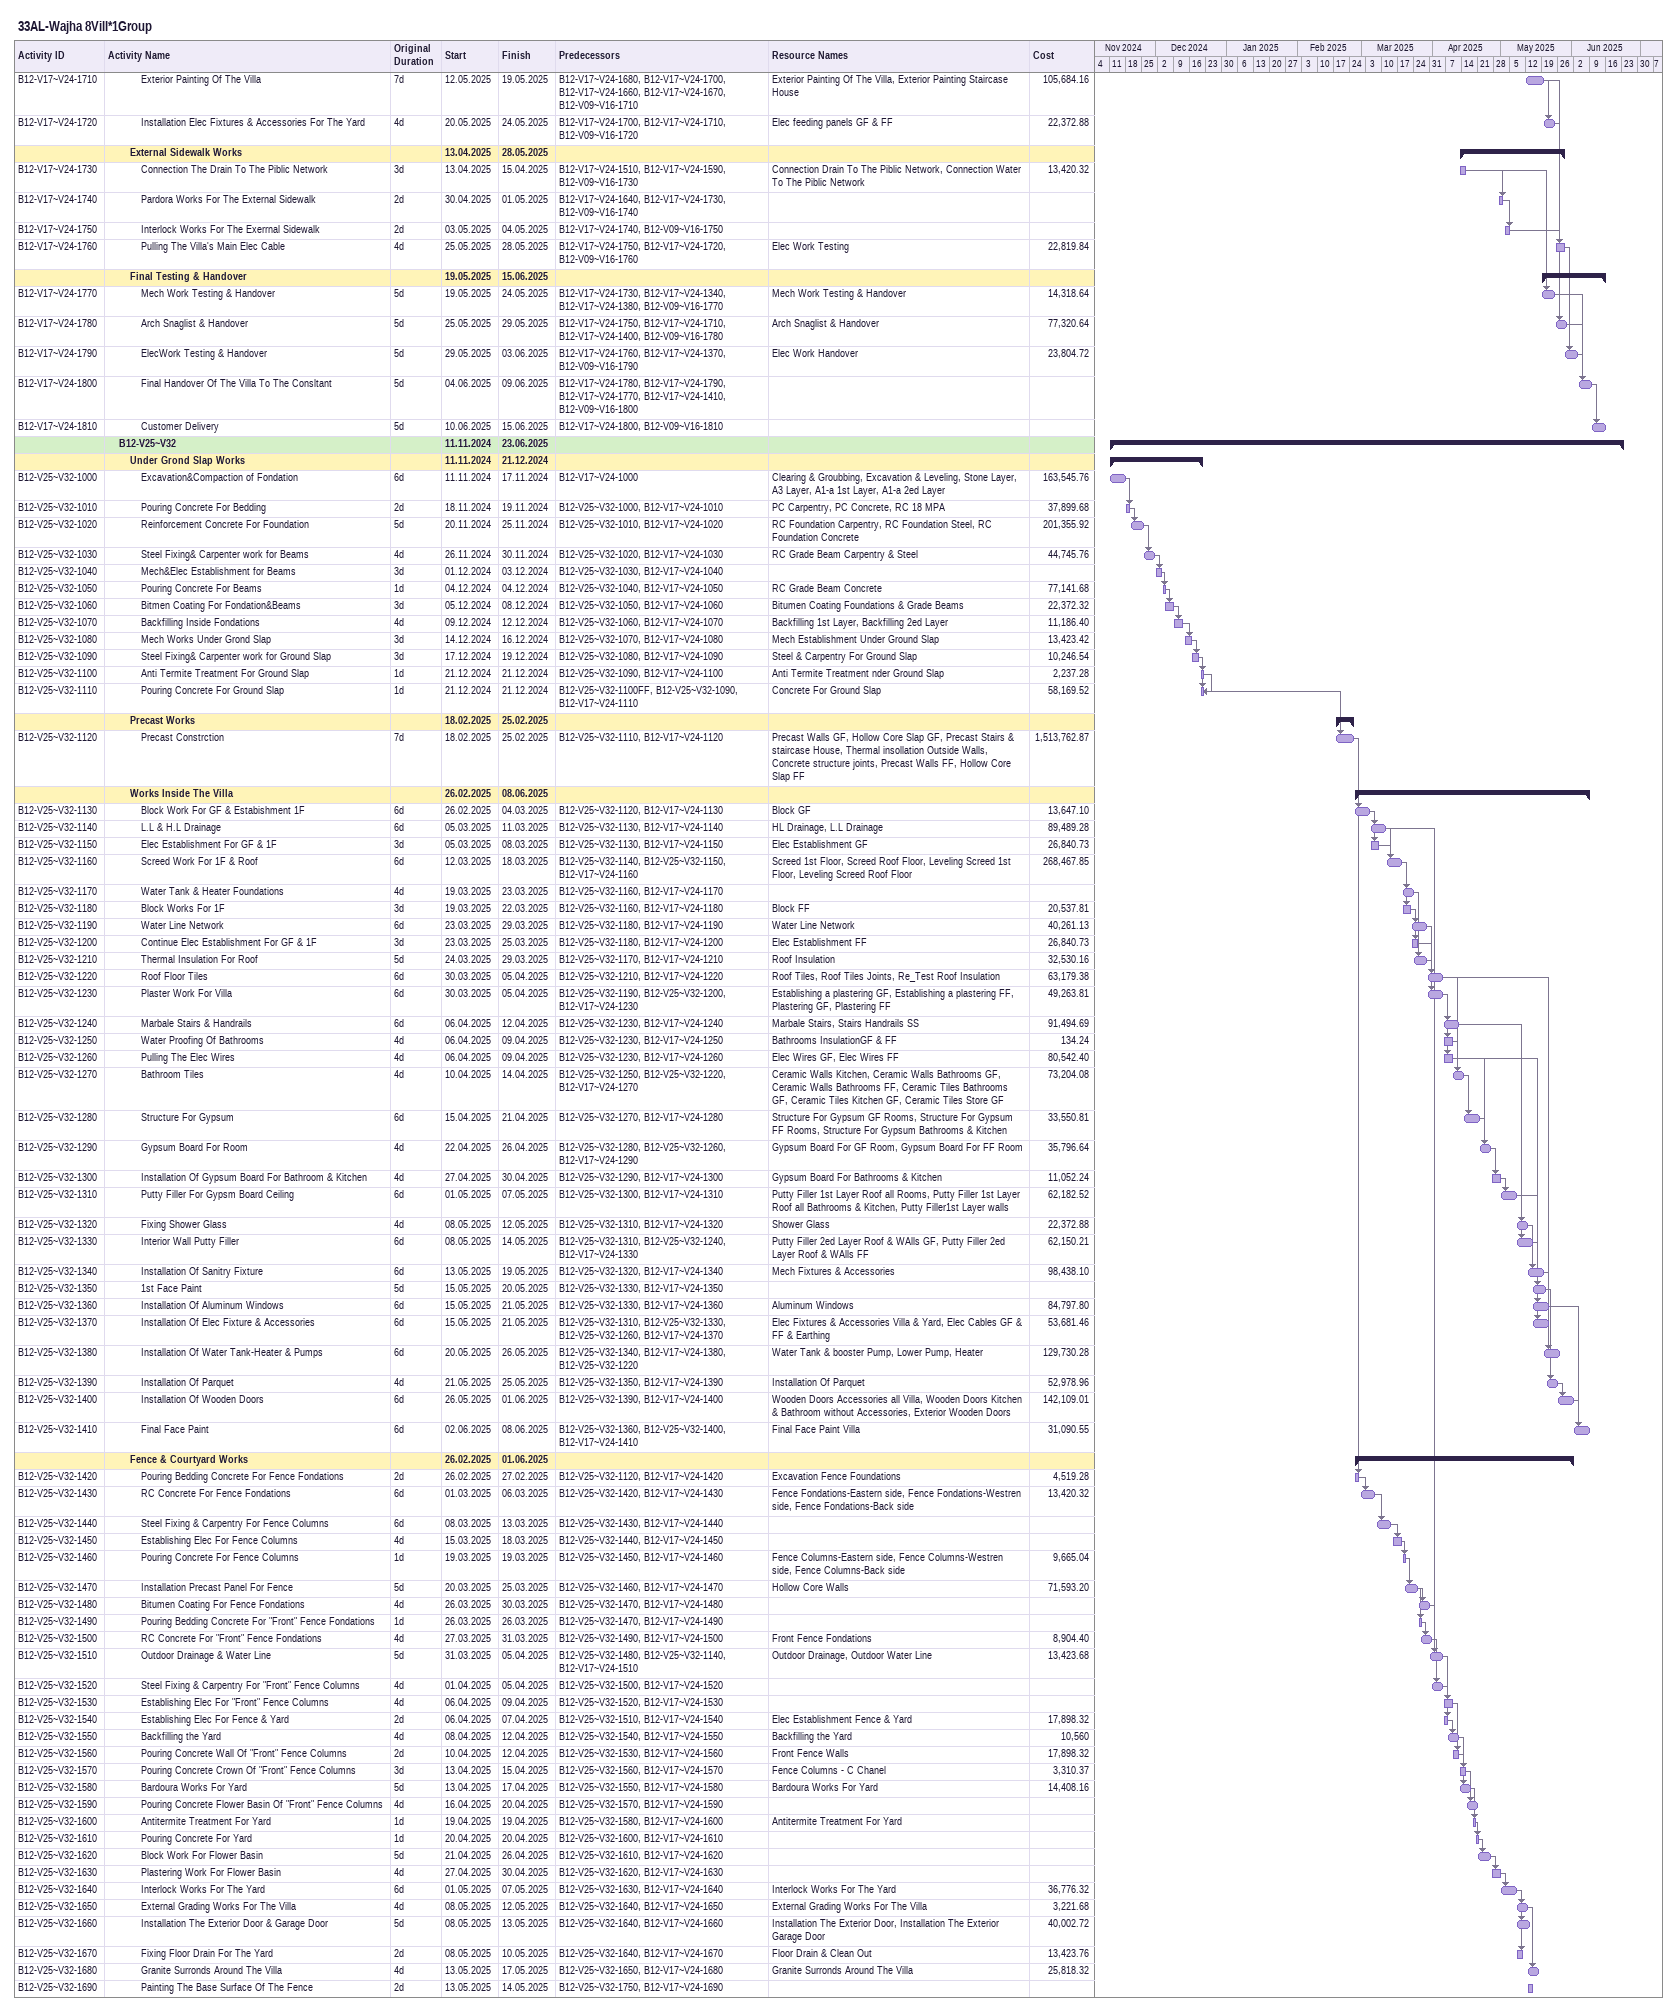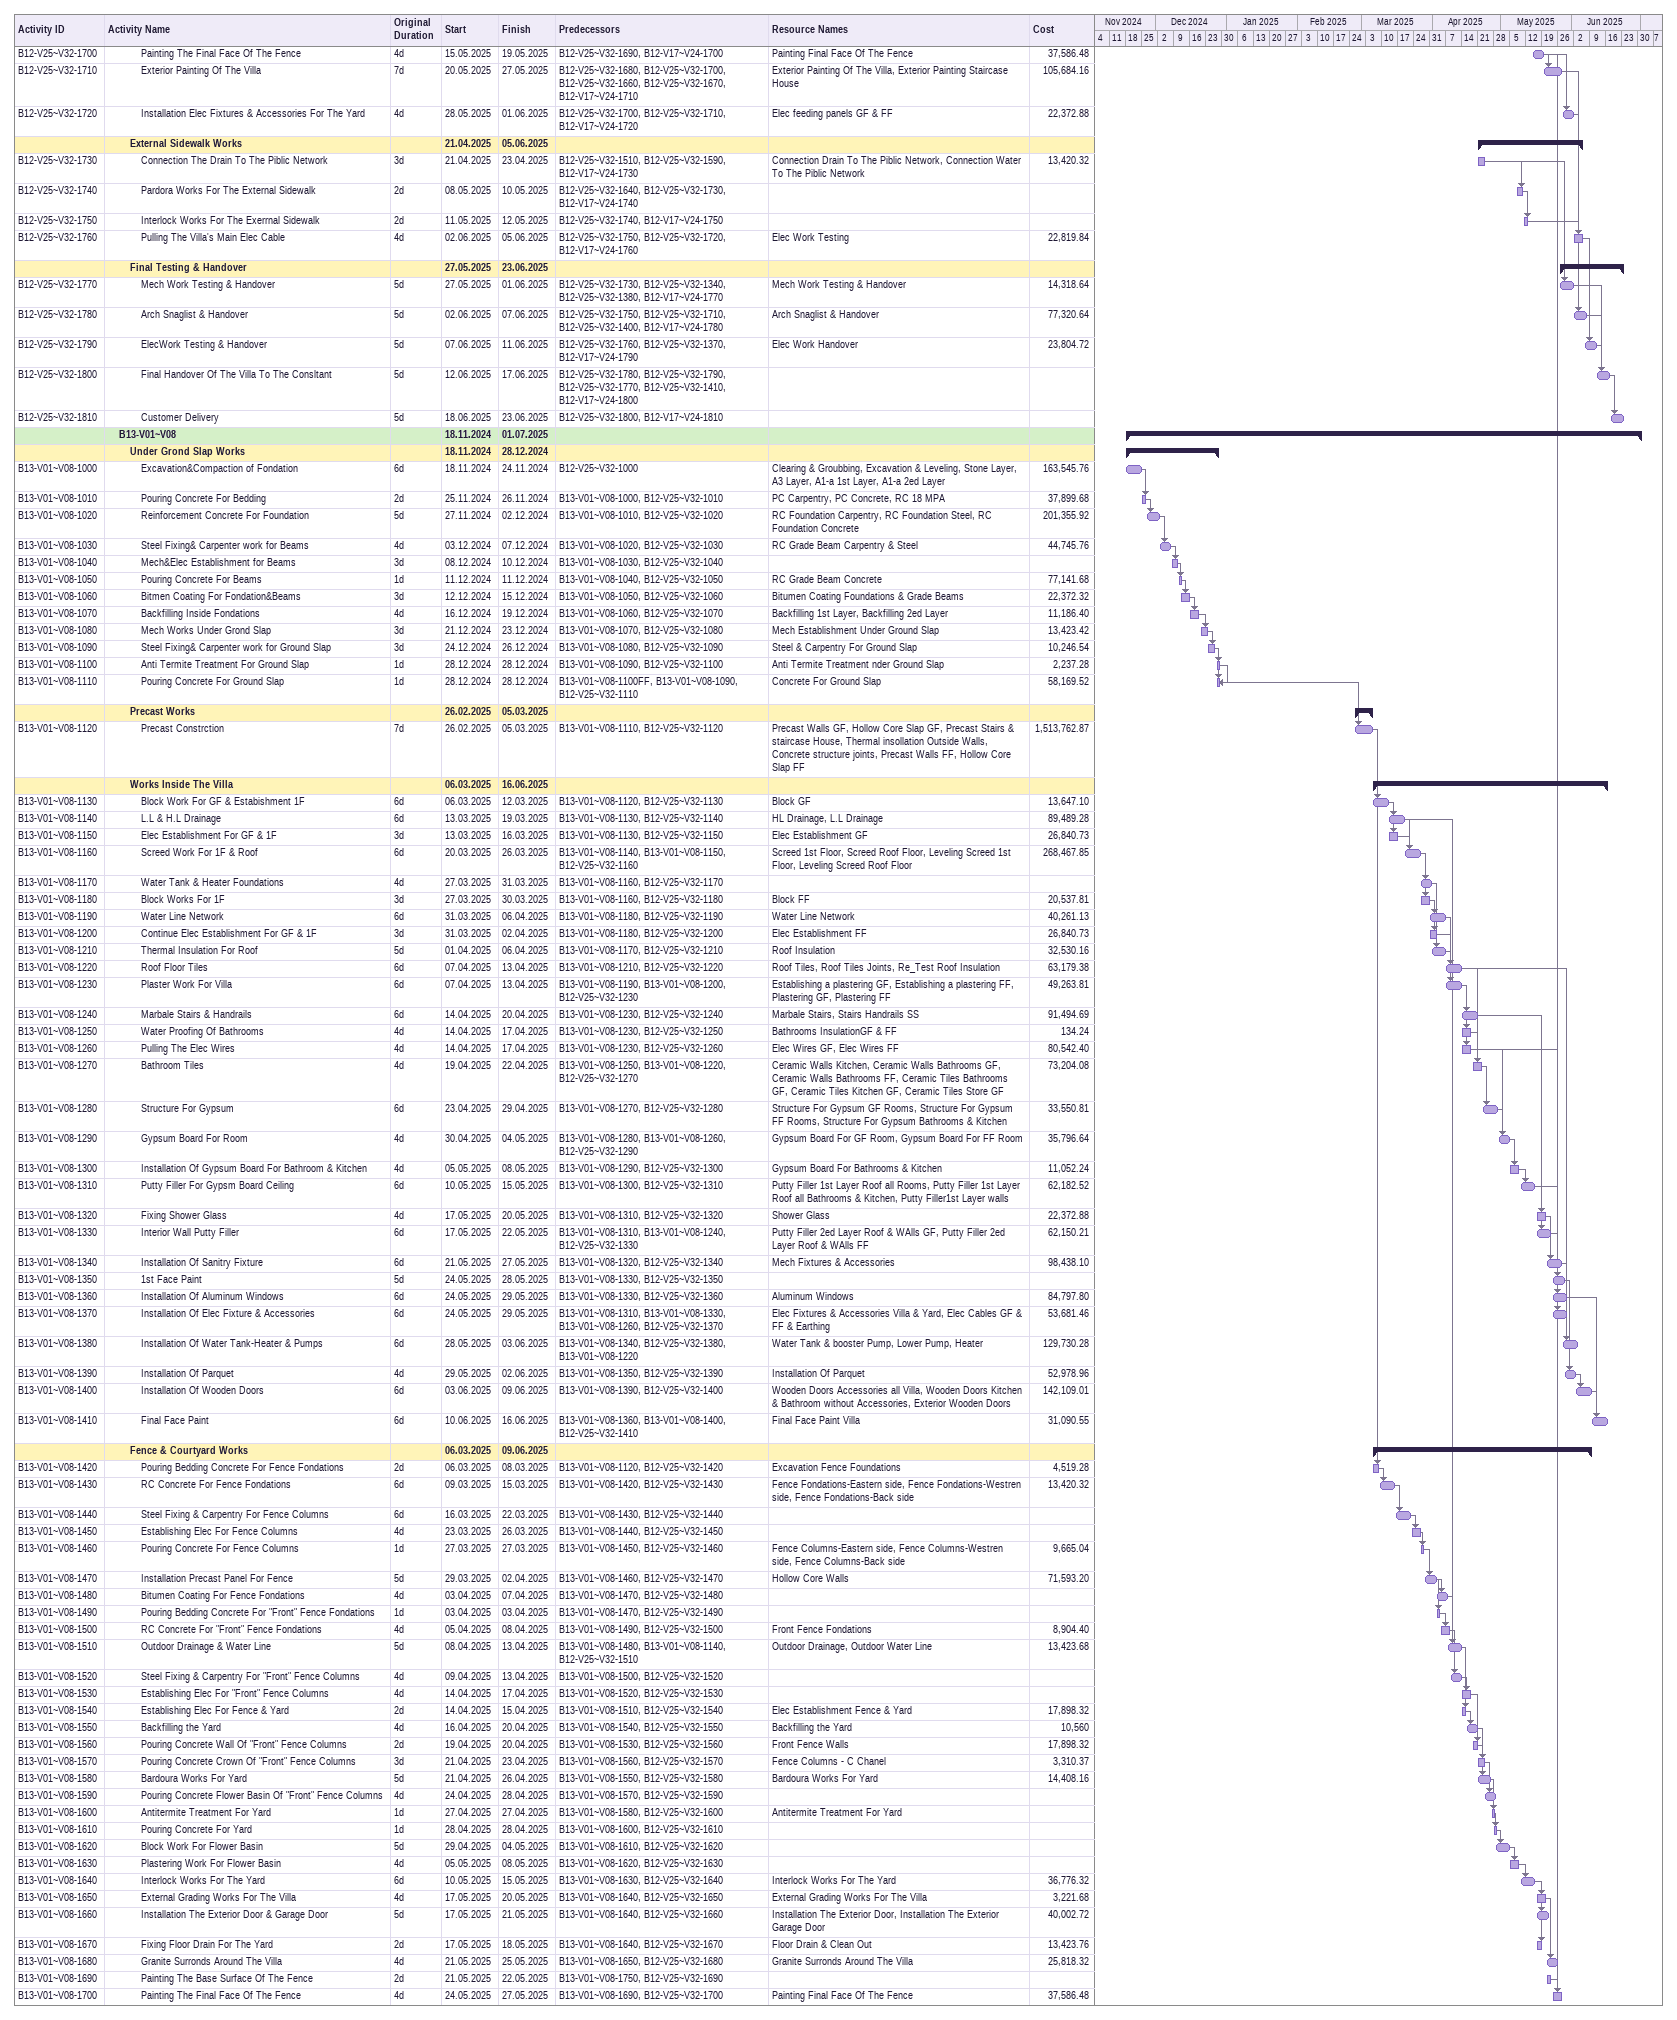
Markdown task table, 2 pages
33AL-Wajha 8Vill*1Group

| ID | Level | Task | Original duration | Start | Finish | Predecessors | Resources | Cost |
|---|---|---|---|---|---|---|---|---|
| B12-V17~V24-1710 | 4 | Exterior Painting Of The Villa | 7d | 2025-05-12 | 2025-05-19 | B12-V17~V24-1680, B12-V17~V24-1700, B12-V17~V24-1660, B12-V17~V24-1670, B12-V09~V16-1710 | Exterior Painting Of The Villa, Exterior Painting Staircase House | 105684.16 |
| B12-V17~V24-1720 | 4 | Installation Elec Fixtures & Accessories For The Yard | 4d | 2025-05-20 | 2025-05-24 | B12-V17~V24-1700, B12-V17~V24-1710, B12-V09~V16-1720 | Elec feeding panels GF & FF | 22372.88 |
|  | 3 | **External Sidewalk Works** |  | 2025-04-13 | 2025-05-28 |  |  |  |
| B12-V17~V24-1730 | 4 | Connection The Drain To The Piblic Network | 3d | 2025-04-13 | 2025-04-15 | B12-V17~V24-1510, B12-V17~V24-1590, B12-V09~V16-1730 | Connection Drain To The Piblic Network, Connection Water To The Piblic Network | 13420.32 |
| B12-V17~V24-1740 | 4 | Pardora Works For The External Sidewalk | 2d | 2025-04-30 | 2025-05-01 | B12-V17~V24-1640, B12-V17~V24-1730, B12-V09~V16-1740 |  |  |
| B12-V17~V24-1750 | 4 | Interlock Works For The Exerrnal Sidewalk | 2d | 2025-05-03 | 2025-05-04 | B12-V17~V24-1740, B12-V09~V16-1750 |  |  |
| B12-V17~V24-1760 | 4 | Pulling The Villa's Main Elec Cable | 4d | 2025-05-25 | 2025-05-28 | B12-V17~V24-1750, B12-V17~V24-1720, B12-V09~V16-1760 | Elec Work Testing | 22819.84 |
|  | 3 | **Final Testing & Handover** |  | 2025-05-19 | 2025-06-15 |  |  |  |
| B12-V17~V24-1770 | 4 | Mech Work Testing & Handover | 5d | 2025-05-19 | 2025-05-24 | B12-V17~V24-1730, B12-V17~V24-1340, B12-V17~V24-1380, B12-V09~V16-1770 | Mech Work Testing & Handover | 14318.64 |
| B12-V17~V24-1780 | 4 | Arch Snaglist & Handover | 5d | 2025-05-25 | 2025-05-29 | B12-V17~V24-1750, B12-V17~V24-1710, B12-V17~V24-1400, B12-V09~V16-1780 | Arch Snaglist & Handover | 77320.64 |
| B12-V17~V24-1790 | 4 | ElecWork Testing & Handover | 5d | 2025-05-29 | 2025-06-03 | B12-V17~V24-1760, B12-V17~V24-1370, B12-V09~V16-1790 | Elec Work Handover | 23804.72 |
| B12-V17~V24-1800 | 4 | Final Handover Of The Villa To The Consltant | 5d | 2025-06-04 | 2025-06-09 | B12-V17~V24-1780, B12-V17~V24-1790, B12-V17~V24-1770, B12-V17~V24-1410, B12-V09~V16-1800 |  |  |
| B12-V17~V24-1810 | 4 | Customer Delivery | 5d | 2025-06-10 | 2025-06-15 | B12-V17~V24-1800, B12-V09~V16-1810 |  |  |
|  | 2 | **B12-V25~V32** |  | 2024-11-11 | 2025-06-23 |  |  |  |
|  | 3 | **Under Grond Slap Works** |  | 2024-11-11 | 2024-12-21 |  |  |  |
| B12-V25~V32-1000 | 4 | Excavation&Compaction of Fondation | 6d | 2024-11-11 | 2024-11-17 | B12-V17~V24-1000 | Clearing & Groubbing, Excavation & Leveling, Stone Layer, A3 Layer, A1-a 1st Layer, A1-a 2ed Layer | 163545.76 |
| B12-V25~V32-1010 | 4 | Pouring Concrete For Bedding | 2d | 2024-11-18 | 2024-11-19 | B12-V25~V32-1000, B12-V17~V24-1010 | PC Carpentry, PC Concrete, RC 18 MPA | 37899.68 |
| B12-V25~V32-1020 | 4 | Reinforcement Concrete For Foundation | 5d | 2024-11-20 | 2024-11-25 | B12-V25~V32-1010, B12-V17~V24-1020 | RC Foundation Carpentry, RC Foundation Steel, RC Foundation Concrete | 201355.92 |
| B12-V25~V32-1030 | 4 | Steel Fixing& Carpenter work for Beams | 4d | 2024-11-26 | 2024-11-30 | B12-V25~V32-1020, B12-V17~V24-1030 | RC Grade Beam Carpentry & Steel | 44745.76 |
| B12-V25~V32-1040 | 4 | Mech&Elec Establishment for Beams | 3d | 2024-12-01 | 2024-12-03 | B12-V25~V32-1030, B12-V17~V24-1040 |  |  |
| B12-V25~V32-1050 | 4 | Pouring Concrete For Beams | 1d | 2024-12-04 | 2024-12-04 | B12-V25~V32-1040, B12-V17~V24-1050 | RC Grade Beam Concrete | 77141.68 |
| B12-V25~V32-1060 | 4 | Bitmen Coating For Fondation&Beams | 3d | 2024-12-05 | 2024-12-08 | B12-V25~V32-1050, B12-V17~V24-1060 | Bitumen Coating Foundations & Grade Beams | 22372.32 |
| B12-V25~V32-1070 | 4 | Backfilling Inside Fondations | 4d | 2024-12-09 | 2024-12-12 | B12-V25~V32-1060, B12-V17~V24-1070 | Backfilling 1st Layer, Backfilling 2ed Layer | 11186.40 |
| B12-V25~V32-1080 | 4 | Mech Works Under Grond Slap | 3d | 2024-12-14 | 2024-12-16 | B12-V25~V32-1070, B12-V17~V24-1080 | Mech Establishment Under Ground Slap | 13423.42 |
| B12-V25~V32-1090 | 4 | Steel Fixing& Carpenter work for Ground Slap | 3d | 2024-12-17 | 2024-12-19 | B12-V25~V32-1080, B12-V17~V24-1090 | Steel & Carpentry For Ground Slap | 10246.54 |
| B12-V25~V32-1100 | 4 | Anti Termite Treatment For Ground Slap | 1d | 2024-12-21 | 2024-12-21 | B12-V25~V32-1090, B12-V17~V24-1100 | Anti Termite Treatment nder Ground Slap | 2237.28 |
| B12-V25~V32-1110 | 4 | Pouring Concrete For Ground Slap | 1d | 2024-12-21 | 2024-12-21 | B12-V25~V32-1100FF, B12-V25~V32-1090, B12-V17~V24-1110 | Concrete For Ground Slap | 58169.52 |
|  | 3 | **Precast Works** |  | 2025-02-18 | 2025-02-25 |  |  |  |
| B12-V25~V32-1120 | 4 | Precast Constrction | 7d | 2025-02-18 | 2025-02-25 | B12-V25~V32-1110, B12-V17~V24-1120 | Precast Walls GF, Hollow Core Slap GF, Precast Stairs & staircase House, Thermal insollation Outside Walls, Concrete structure joints, Precast Walls FF, Hollow Core Slap FF | 1513762.87 |
|  | 3 | **Works Inside The Villa** |  | 2025-02-26 | 2025-06-08 |  |  |  |
| B12-V25~V32-1130 | 4 | Block Work For GF & Estabishment 1F | 6d | 2025-02-26 | 2025-03-04 | B12-V25~V32-1120, B12-V17~V24-1130 | Block GF | 13647.10 |
| B12-V25~V32-1140 | 4 | L.L & H.L Drainage | 6d | 2025-03-05 | 2025-03-11 | B12-V25~V32-1130, B12-V17~V24-1140 | HL Drainage, L.L Drainage | 89489.28 |
| B12-V25~V32-1150 | 4 | Elec Establishment For GF & 1F | 3d | 2025-03-05 | 2025-03-08 | B12-V25~V32-1130, B12-V17~V24-1150 | Elec Establishment GF | 26840.73 |
| B12-V25~V32-1160 | 4 | Screed Work For 1F & Roof | 6d | 2025-03-12 | 2025-03-18 | B12-V25~V32-1140, B12-V25~V32-1150, B12-V17~V24-1160 | Screed 1st Floor, Screed Roof Floor, Leveling Screed 1st Floor, Leveling Screed Roof Floor | 268467.85 |
| B12-V25~V32-1170 | 4 | Water Tank & Heater Foundations | 4d | 2025-03-19 | 2025-03-23 | B12-V25~V32-1160, B12-V17~V24-1170 |  |  |
| B12-V25~V32-1180 | 4 | Block Works For 1F | 3d | 2025-03-19 | 2025-03-22 | B12-V25~V32-1160, B12-V17~V24-1180 | Block FF | 20537.81 |
| B12-V25~V32-1190 | 4 | Water Line Network | 6d | 2025-03-23 | 2025-03-29 | B12-V25~V32-1180, B12-V17~V24-1190 | Water Line Network | 40261.13 |
| B12-V25~V32-1200 | 4 | Continue Elec Establishment For GF & 1F | 3d | 2025-03-23 | 2025-03-25 | B12-V25~V32-1180, B12-V17~V24-1200 | Elec Establishment FF | 26840.73 |
| B12-V25~V32-1210 | 4 | Thermal Insulation For Roof | 5d | 2025-03-24 | 2025-03-29 | B12-V25~V32-1170, B12-V17~V24-1210 | Roof Insulation | 32530.16 |
| B12-V25~V32-1220 | 4 | Roof Floor Tiles | 6d | 2025-03-30 | 2025-04-05 | B12-V25~V32-1210, B12-V17~V24-1220 | Roof Tiles, Roof Tiles Joints, Re_Test Roof Insulation | 63179.38 |
| B12-V25~V32-1230 | 4 | Plaster Work For Villa | 6d | 2025-03-30 | 2025-04-05 | B12-V25~V32-1190, B12-V25~V32-1200, B12-V17~V24-1230 | Establishing a plastering GF, Establishing a plastering FF, Plastering GF, Plastering FF | 49263.81 |
| B12-V25~V32-1240 | 4 | Marbale Stairs & Handrails | 6d | 2025-04-06 | 2025-04-12 | B12-V25~V32-1230, B12-V17~V24-1240 | Marbale Stairs, Stairs Handrails SS | 91494.69 |
| B12-V25~V32-1250 | 4 | Water Proofing Of Bathrooms | 4d | 2025-04-06 | 2025-04-09 | B12-V25~V32-1230, B12-V17~V24-1250 | Bathrooms InsulationGF & FF | 134.24 |
| B12-V25~V32-1260 | 4 | Pulling The Elec Wires | 4d | 2025-04-06 | 2025-04-09 | B12-V25~V32-1230, B12-V17~V24-1260 | Elec Wires GF, Elec Wires FF | 80542.40 |
| B12-V25~V32-1270 | 4 | Bathroom Tiles | 4d | 2025-04-10 | 2025-04-14 | B12-V25~V32-1250, B12-V25~V32-1220, B12-V17~V24-1270 | Ceramic Walls Kitchen, Ceramic Walls Bathrooms GF, Ceramic Walls Bathrooms FF, Ceramic Tiles Bathrooms GF, Ceramic Tiles Kitchen GF, Ceramic Tiles Store GF | 73204.08 |
| B12-V25~V32-1280 | 4 | Structure For Gypsum | 6d | 2025-04-15 | 2025-04-21 | B12-V25~V32-1270, B12-V17~V24-1280 | Structure For Gypsum GF Rooms, Structure For Gypsum FF Rooms, Structure For Gypsum Bathrooms & Kitchen | 33550.81 |
| B12-V25~V32-1290 | 4 | Gypsum Board For Room | 4d | 2025-04-22 | 2025-04-26 | B12-V25~V32-1280, B12-V25~V32-1260, B12-V17~V24-1290 | Gypsum Board For GF Room, Gypsum Board For FF Room | 35796.64 |
| B12-V25~V32-1300 | 4 | Installation Of Gypsum Board For Bathroom & Kitchen | 4d | 2025-04-27 | 2025-04-30 | B12-V25~V32-1290, B12-V17~V24-1300 | Gypsum Board For Bathrooms & Kitchen | 11052.24 |
| B12-V25~V32-1310 | 4 | Putty Filler For Gypsm Board Ceiling | 6d | 2025-05-01 | 2025-05-07 | B12-V25~V32-1300, B12-V17~V24-1310 | Putty Filler 1st Layer Roof all Rooms, Putty Filler 1st Layer Roof all Bathrooms & Kitchen, Putty Filler1st Layer walls | 62182.52 |
| B12-V25~V32-1320 | 4 | Fixing Shower Glass | 4d | 2025-05-08 | 2025-05-12 | B12-V25~V32-1310, B12-V17~V24-1320 | Shower Glass | 22372.88 |
| B12-V25~V32-1330 | 4 | Interior Wall Putty Filler | 6d | 2025-05-08 | 2025-05-14 | B12-V25~V32-1310, B12-V25~V32-1240, B12-V17~V24-1330 | Putty Filler 2ed Layer Roof & WAlls GF, Putty Filler 2ed Layer Roof & WAlls FF | 62150.21 |
| B12-V25~V32-1340 | 4 | Installation Of Sanitry Fixture | 6d | 2025-05-13 | 2025-05-19 | B12-V25~V32-1320, B12-V17~V24-1340 | Mech Fixtures & Accessories | 98438.10 |
| B12-V25~V32-1350 | 4 | 1st Face Paint | 5d | 2025-05-15 | 2025-05-20 | B12-V25~V32-1330, B12-V17~V24-1350 |  |  |
| B12-V25~V32-1360 | 4 | Installation Of Aluminum Windows | 6d | 2025-05-15 | 2025-05-21 | B12-V25~V32-1330, B12-V17~V24-1360 | Aluminum Windows | 84797.80 |
| B12-V25~V32-1370 | 4 | Installation Of Elec Fixture & Accessories | 6d | 2025-05-15 | 2025-05-21 | B12-V25~V32-1310, B12-V25~V32-1330, B12-V25~V32-1260, B12-V17~V24-1370 | Elec Fixtures & Accessories Villa & Yard, Elec Cables GF & FF & Earthing | 53681.46 |
| B12-V25~V32-1380 | 4 | Installation Of Water Tank-Heater & Pumps | 6d | 2025-05-20 | 2025-05-26 | B12-V25~V32-1340, B12-V17~V24-1380, B12-V25~V32-1220 | Water Tank & booster Pump, Lower Pump, Heater | 129730.28 |
| B12-V25~V32-1390 | 4 | Installation Of Parquet | 4d | 2025-05-21 | 2025-05-25 | B12-V25~V32-1350, B12-V17~V24-1390 | Installation Of Parquet | 52978.96 |
| B12-V25~V32-1400 | 4 | Installation Of Wooden Doors | 6d | 2025-05-26 | 2025-06-01 | B12-V25~V32-1390, B12-V17~V24-1400 | Wooden Doors Accessories all Villa, Wooden Doors Kitchen & Bathroom without Accessories, Exterior Wooden Doors | 142109.01 |
| B12-V25~V32-1410 | 4 | Final Face Paint | 6d | 2025-06-02 | 2025-06-08 | B12-V25~V32-1360, B12-V25~V32-1400, B12-V17~V24-1410 | Final Face Paint Villa | 31090.55 |
|  | 3 | **Fence & Courtyard Works** |  | 2025-02-26 | 2025-06-01 |  |  |  |
| B12-V25~V32-1420 | 4 | Pouring Bedding Concrete For Fence Fondations | 2d | 2025-02-26 | 2025-02-27 | B12-V25~V32-1120, B12-V17~V24-1420 | Excavation Fence Foundations | 4519.28 |
| B12-V25~V32-1430 | 4 | RC Concrete For Fence Fondations | 6d | 2025-03-01 | 2025-03-06 | B12-V25~V32-1420, B12-V17~V24-1430 | Fence Fondations-Eastern side, Fence Fondations-Westren side, Fence Fondations-Back side | 13420.32 |
| B12-V25~V32-1440 | 4 | Steel Fixing & Carpentry For Fence Columns | 6d | 2025-03-08 | 2025-03-13 | B12-V25~V32-1430, B12-V17~V24-1440 |  |  |
| B12-V25~V32-1450 | 4 | Establishing Elec For Fence Columns | 4d | 2025-03-15 | 2025-03-18 | B12-V25~V32-1440, B12-V17~V24-1450 |  |  |
| B12-V25~V32-1460 | 4 | Pouring Concrete For Fence Columns | 1d | 2025-03-19 | 2025-03-19 | B12-V25~V32-1450, B12-V17~V24-1460 | Fence Columns-Eastern side, Fence Columns-Westren side, Fence Columns-Back side | 9665.04 |
| B12-V25~V32-1470 | 4 | Installation Precast Panel For Fence | 5d | 2025-03-20 | 2025-03-25 | B12-V25~V32-1460, B12-V17~V24-1470 | Hollow Core Walls | 71593.20 |
| B12-V25~V32-1480 | 4 | Bitumen Coating For Fence Fondations | 4d | 2025-03-26 | 2025-03-30 | B12-V25~V32-1470, B12-V17~V24-1480 |  |  |
| B12-V25~V32-1490 | 4 | Pouring Bedding Concrete For "Front" Fence Fondations | 1d | 2025-03-26 | 2025-03-26 | B12-V25~V32-1470, B12-V17~V24-1490 |  |  |
| B12-V25~V32-1500 | 4 | RC Concrete For "Front" Fence Fondations | 4d | 2025-03-27 | 2025-03-31 | B12-V25~V32-1490, B12-V17~V24-1500 | Front Fence Fondations | 8904.40 |
| B12-V25~V32-1510 | 4 | Outdoor Drainage & Water Line | 5d | 2025-03-31 | 2025-04-05 | B12-V25~V32-1480, B12-V25~V32-1140, B12-V17~V24-1510 | Outdoor Drainage, Outdoor Water Line | 13423.68 |
| B12-V25~V32-1520 | 4 | Steel Fixing & Carpentry For "Front" Fence Columns | 4d | 2025-04-01 | 2025-04-05 | B12-V25~V32-1500, B12-V17~V24-1520 |  |  |
| B12-V25~V32-1530 | 4 | Establishing Elec For "Front" Fence Columns | 4d | 2025-04-06 | 2025-04-09 | B12-V25~V32-1520, B12-V17~V24-1530 |  |  |
| B12-V25~V32-1540 | 4 | Establishing Elec For Fence & Yard | 2d | 2025-04-06 | 2025-04-07 | B12-V25~V32-1510, B12-V17~V24-1540 | Elec Establishment Fence & Yard | 17898.32 |
| B12-V25~V32-1550 | 4 | Backfilling the Yard | 4d | 2025-04-08 | 2025-04-12 | B12-V25~V32-1540, B12-V17~V24-1550 | Backfilling the Yard | 10560 |
| B12-V25~V32-1560 | 4 | Pouring Concrete Wall Of "Front" Fence Columns | 2d | 2025-04-10 | 2025-04-12 | B12-V25~V32-1530, B12-V17~V24-1560 | Front Fence Walls | 17898.32 |
| B12-V25~V32-1570 | 4 | Pouring Concrete Crown Of "Front" Fence Columns | 3d | 2025-04-13 | 2025-04-15 | B12-V25~V32-1560, B12-V17~V24-1570 | Fence Columns - C Chanel | 3310.37 |
| B12-V25~V32-1580 | 4 | Bardoura Works For Yard | 5d | 2025-04-13 | 2025-04-17 | B12-V25~V32-1550, B12-V17~V24-1580 | Bardoura Works For Yard | 14408.16 |
| B12-V25~V32-1590 | 4 | Pouring Concrete Flower Basin Of "Front" Fence Columns | 4d | 2025-04-16 | 2025-04-20 | B12-V25~V32-1570, B12-V17~V24-1590 |  |  |
| B12-V25~V32-1600 | 4 | Antitermite Treatment For Yard | 1d | 2025-04-19 | 2025-04-19 | B12-V25~V32-1580, B12-V17~V24-1600 | Antitermite Treatment For Yard |  |
| B12-V25~V32-1610 | 4 | Pouring Concrete For Yard | 1d | 2025-04-20 | 2025-04-20 | B12-V25~V32-1600, B12-V17~V24-1610 |  |  |
| B12-V25~V32-1620 | 4 | Block Work For Flower Basin | 5d | 2025-04-21 | 2025-04-26 | B12-V25~V32-1610, B12-V17~V24-1620 |  |  |
| B12-V25~V32-1630 | 4 | Plastering Work For Flower Basin | 4d | 2025-04-27 | 2025-04-30 | B12-V25~V32-1620, B12-V17~V24-1630 |  |  |
| B12-V25~V32-1640 | 4 | Interlock Works For The Yard | 6d | 2025-05-01 | 2025-05-07 | B12-V25~V32-1630, B12-V17~V24-1640 | Interlock Works For The Yard | 36776.32 |
| B12-V25~V32-1650 | 4 | External Grading Works For The Villa | 4d | 2025-05-08 | 2025-05-12 | B12-V25~V32-1640, B12-V17~V24-1650 | External Grading Works For The Villa | 3221.68 |
| B12-V25~V32-1660 | 4 | Installation The Exterior Door & Garage Door | 5d | 2025-05-08 | 2025-05-13 | B12-V25~V32-1640, B12-V17~V24-1660 | Installation The Exterior Door, Installation The Exterior Garage Door | 40002.72 |
| B12-V25~V32-1670 | 4 | Fixing Floor Drain For The Yard | 2d | 2025-05-08 | 2025-05-10 | B12-V25~V32-1640, B12-V17~V24-1670 | Floor Drain & Clean Out | 13423.76 |
| B12-V25~V32-1680 | 4 | Granite Surronds Around The Villa | 4d | 2025-05-13 | 2025-05-17 | B12-V25~V32-1650, B12-V17~V24-1680 | Granite Surronds Around The Villa | 25818.32 |
| B12-V25~V32-1690 | 4 | Painting The Base Surface Of The Fence | 2d | 2025-05-13 | 2025-05-14 | B12-V25~V32-1750, B12-V17~V24-1690 |  |  |
| B12-V25~V32-1700 | 4 | Painting The Final Face Of The Fence | 4d | 2025-05-15 | 2025-05-19 | B12-V25~V32-1690, B12-V17~V24-1700 | Painting Final Face Of The Fence | 37586.48 |
| B12-V25~V32-1710 | 4 | Exterior Painting Of The Villa | 7d | 2025-05-20 | 2025-05-27 | B12-V25~V32-1680, B12-V25~V32-1700, B12-V25~V32-1660, B12-V25~V32-1670, B12-V17~V24-1710 | Exterior Painting Of The Villa, Exterior Painting Staircase House | 105684.16 |
| B12-V25~V32-1720 | 4 | Installation Elec Fixtures & Accessories For The Yard | 4d | 2025-05-28 | 2025-06-01 | B12-V25~V32-1700, B12-V25~V32-1710, B12-V17~V24-1720 | Elec feeding panels GF & FF | 22372.88 |
|  | 3 | **External Sidewalk Works** |  | 2025-04-21 | 2025-06-05 |  |  |  |
| B12-V25~V32-1730 | 4 | Connection The Drain To The Piblic Network | 3d | 2025-04-21 | 2025-04-23 | B12-V25~V32-1510, B12-V25~V32-1590, B12-V17~V24-1730 | Connection Drain To The Piblic Network, Connection Water To The Piblic Network | 13420.32 |
| B12-V25~V32-1740 | 4 | Pardora Works For The External Sidewalk | 2d | 2025-05-08 | 2025-05-10 | B12-V25~V32-1640, B12-V25~V32-1730, B12-V17~V24-1740 |  |  |
| B12-V25~V32-1750 | 4 | Interlock Works For The Exerrnal Sidewalk | 2d | 2025-05-11 | 2025-05-12 | B12-V25~V32-1740, B12-V17~V24-1750 |  |  |
| B12-V25~V32-1760 | 4 | Pulling The Villa's Main Elec Cable | 4d | 2025-06-02 | 2025-06-05 | B12-V25~V32-1750, B12-V25~V32-1720, B12-V17~V24-1760 | Elec Work Testing | 22819.84 |
|  | 3 | **Final Testing & Handover** |  | 2025-05-27 | 2025-06-23 |  |  |  |
| B12-V25~V32-1770 | 4 | Mech Work Testing & Handover | 5d | 2025-05-27 | 2025-06-01 | B12-V25~V32-1730, B12-V25~V32-1340, B12-V25~V32-1380, B12-V17~V24-1770 | Mech Work Testing & Handover | 14318.64 |
| B12-V25~V32-1780 | 4 | Arch Snaglist & Handover | 5d | 2025-06-02 | 2025-06-07 | B12-V25~V32-1750, B12-V25~V32-1710, B12-V25~V32-1400, B12-V17~V24-1780 | Arch Snaglist & Handover | 77320.64 |
| B12-V25~V32-1790 | 4 | ElecWork Testing & Handover | 5d | 2025-06-07 | 2025-06-11 | B12-V25~V32-1760, B12-V25~V32-1370, B12-V17~V24-1790 | Elec Work Handover | 23804.72 |
| B12-V25~V32-1800 | 4 | Final Handover Of The Villa To The Consltant | 5d | 2025-06-12 | 2025-06-17 | B12-V25~V32-1780, B12-V25~V32-1790, B12-V25~V32-1770, B12-V25~V32-1410, B12-V17~V24-1800 |  |  |
| B12-V25~V32-1810 | 4 | Customer Delivery | 5d | 2025-06-18 | 2025-06-23 | B12-V25~V32-1800, B12-V17~V24-1810 |  |  |
|  | 2 | **B13-V01~V08** |  | 2024-11-18 | 2025-07-01 |  |  |  |
|  | 3 | **Under Grond Slap Works** |  | 2024-11-18 | 2024-12-28 |  |  |  |
| B13-V01~V08-1000 | 4 | Excavation&Compaction of Fondation | 6d | 2024-11-18 | 2024-11-24 | B12-V25~V32-1000 | Clearing & Groubbing, Excavation & Leveling, Stone Layer, A3 Layer, A1-a 1st Layer, A1-a 2ed Layer | 163545.76 |
| B13-V01~V08-1010 | 4 | Pouring Concrete For Bedding | 2d | 2024-11-25 | 2024-11-26 | B13-V01~V08-1000, B12-V25~V32-1010 | PC Carpentry, PC Concrete, RC 18 MPA | 37899.68 |
| B13-V01~V08-1020 | 4 | Reinforcement Concrete For Foundation | 5d | 2024-11-27 | 2024-12-02 | B13-V01~V08-1010, B12-V25~V32-1020 | RC Foundation Carpentry, RC Foundation Steel, RC Foundation Concrete | 201355.92 |
| B13-V01~V08-1030 | 4 | Steel Fixing& Carpenter work for Beams | 4d | 2024-12-03 | 2024-12-07 | B13-V01~V08-1020, B12-V25~V32-1030 | RC Grade Beam Carpentry & Steel | 44745.76 |
| B13-V01~V08-1040 | 4 | Mech&Elec Establishment for Beams | 3d | 2024-12-08 | 2024-12-10 | B13-V01~V08-1030, B12-V25~V32-1040 |  |  |
| B13-V01~V08-1050 | 4 | Pouring Concrete For Beams | 1d | 2024-12-11 | 2024-12-11 | B13-V01~V08-1040, B12-V25~V32-1050 | RC Grade Beam Concrete | 77141.68 |
| B13-V01~V08-1060 | 4 | Bitmen Coating For Fondation&Beams | 3d | 2024-12-12 | 2024-12-15 | B13-V01~V08-1050, B12-V25~V32-1060 | Bitumen Coating Foundations & Grade Beams | 22372.32 |
| B13-V01~V08-1070 | 4 | Backfilling Inside Fondations | 4d | 2024-12-16 | 2024-12-19 | B13-V01~V08-1060, B12-V25~V32-1070 | Backfilling 1st Layer, Backfilling 2ed Layer | 11186.40 |
| B13-V01~V08-1080 | 4 | Mech Works Under Grond Slap | 3d | 2024-12-21 | 2024-12-23 | B13-V01~V08-1070, B12-V25~V32-1080 | Mech Establishment Under Ground Slap | 13423.42 |
| B13-V01~V08-1090 | 4 | Steel Fixing& Carpenter work for Ground Slap | 3d | 2024-12-24 | 2024-12-26 | B13-V01~V08-1080, B12-V25~V32-1090 | Steel & Carpentry For Ground Slap | 10246.54 |
| B13-V01~V08-1100 | 4 | Anti Termite Treatment For Ground Slap | 1d | 2024-12-28 | 2024-12-28 | B13-V01~V08-1090, B12-V25~V32-1100 | Anti Termite Treatment nder Ground Slap | 2237.28 |
| B13-V01~V08-1110 | 4 | Pouring Concrete For Ground Slap | 1d | 2024-12-28 | 2024-12-28 | B13-V01~V08-1100FF, B13-V01~V08-1090, B12-V25~V32-1110 | Concrete For Ground Slap | 58169.52 |
|  | 3 | **Precast Works** |  | 2025-02-26 | 2025-03-05 |  |  |  |
| B13-V01~V08-1120 | 4 | Precast Constrction | 7d | 2025-02-26 | 2025-03-05 | B13-V01~V08-1110, B12-V25~V32-1120 | Precast Walls GF, Hollow Core Slap GF, Precast Stairs & staircase House, Thermal insollation Outside Walls, Concrete structure joints, Precast Walls FF, Hollow Core Slap FF | 1513762.87 |
|  | 3 | **Works Inside The Villa** |  | 2025-03-06 | 2025-06-16 |  |  |  |
| B13-V01~V08-1130 | 4 | Block Work For GF & Estabishment 1F | 6d | 2025-03-06 | 2025-03-12 | B13-V01~V08-1120, B12-V25~V32-1130 | Block GF | 13647.10 |
| B13-V01~V08-1140 | 4 | L.L & H.L Drainage | 6d | 2025-03-13 | 2025-03-19 | B13-V01~V08-1130, B12-V25~V32-1140 | HL Drainage, L.L Drainage | 89489.28 |
| B13-V01~V08-1150 | 4 | Elec Establishment For GF & 1F | 3d | 2025-03-13 | 2025-03-16 | B13-V01~V08-1130, B12-V25~V32-1150 | Elec Establishment GF | 26840.73 |
| B13-V01~V08-1160 | 4 | Screed Work For 1F & Roof | 6d | 2025-03-20 | 2025-03-26 | B13-V01~V08-1140, B13-V01~V08-1150, B12-V25~V32-1160 | Screed 1st Floor, Screed Roof Floor, Leveling Screed 1st Floor, Leveling Screed Roof Floor | 268467.85 |
| B13-V01~V08-1170 | 4 | Water Tank & Heater Foundations | 4d | 2025-03-27 | 2025-03-31 | B13-V01~V08-1160, B12-V25~V32-1170 |  |  |
| B13-V01~V08-1180 | 4 | Block Works For 1F | 3d | 2025-03-27 | 2025-03-30 | B13-V01~V08-1160, B12-V25~V32-1180 | Block FF | 20537.81 |
| B13-V01~V08-1190 | 4 | Water Line Network | 6d | 2025-03-31 | 2025-04-06 | B13-V01~V08-1180, B12-V25~V32-1190 | Water Line Network | 40261.13 |
| B13-V01~V08-1200 | 4 | Continue Elec Establishment For GF & 1F | 3d | 2025-03-31 | 2025-04-02 | B13-V01~V08-1180, B12-V25~V32-1200 | Elec Establishment FF | 26840.73 |
| B13-V01~V08-1210 | 4 | Thermal Insulation For Roof | 5d | 2025-04-01 | 2025-04-06 | B13-V01~V08-1170, B12-V25~V32-1210 | Roof Insulation | 32530.16 |
| B13-V01~V08-1220 | 4 | Roof Floor Tiles | 6d | 2025-04-07 | 2025-04-13 | B13-V01~V08-1210, B12-V25~V32-1220 | Roof Tiles, Roof Tiles Joints, Re_Test Roof Insulation | 63179.38 |
| B13-V01~V08-1230 | 4 | Plaster Work For Villa | 6d | 2025-04-07 | 2025-04-13 | B13-V01~V08-1190, B13-V01~V08-1200, B12-V25~V32-1230 | Establishing a plastering GF, Establishing a plastering FF, Plastering GF, Plastering FF | 49263.81 |
| B13-V01~V08-1240 | 4 | Marbale Stairs & Handrails | 6d | 2025-04-14 | 2025-04-20 | B13-V01~V08-1230, B12-V25~V32-1240 | Marbale Stairs, Stairs Handrails SS | 91494.69 |
| B13-V01~V08-1250 | 4 | Water Proofing Of Bathrooms | 4d | 2025-04-14 | 2025-04-17 | B13-V01~V08-1230, B12-V25~V32-1250 | Bathrooms InsulationGF & FF | 134.24 |
| B13-V01~V08-1260 | 4 | Pulling The Elec Wires | 4d | 2025-04-14 | 2025-04-17 | B13-V01~V08-1230, B12-V25~V32-1260 | Elec Wires GF, Elec Wires FF | 80542.40 |
| B13-V01~V08-1270 | 4 | Bathroom Tiles | 4d | 2025-04-19 | 2025-04-22 | B13-V01~V08-1250, B13-V01~V08-1220, B12-V25~V32-1270 | Ceramic Walls Kitchen, Ceramic Walls Bathrooms GF, Ceramic Walls Bathrooms FF, Ceramic Tiles Bathrooms GF, Ceramic Tiles Kitchen GF, Ceramic Tiles Store GF | 73204.08 |
| B13-V01~V08-1280 | 4 | Structure For Gypsum | 6d | 2025-04-23 | 2025-04-29 | B13-V01~V08-1270, B12-V25~V32-1280 | Structure For Gypsum GF Rooms, Structure For Gypsum FF Rooms, Structure For Gypsum Bathrooms & Kitchen | 33550.81 |
| B13-V01~V08-1290 | 4 | Gypsum Board For Room | 4d | 2025-04-30 | 2025-05-04 | B13-V01~V08-1280, B13-V01~V08-1260, B12-V25~V32-1290 | Gypsum Board For GF Room, Gypsum Board For FF Room | 35796.64 |
| B13-V01~V08-1300 | 4 | Installation Of Gypsum Board For Bathroom & Kitchen | 4d | 2025-05-05 | 2025-05-08 | B13-V01~V08-1290, B12-V25~V32-1300 | Gypsum Board For Bathrooms & Kitchen | 11052.24 |
| B13-V01~V08-1310 | 4 | Putty Filler For Gypsm Board Ceiling | 6d | 2025-05-10 | 2025-05-15 | B13-V01~V08-1300, B12-V25~V32-1310 | Putty Filler 1st Layer Roof all Rooms, Putty Filler 1st Layer Roof all Bathrooms & Kitchen, Putty Filler1st Layer walls | 62182.52 |
| B13-V01~V08-1320 | 4 | Fixing Shower Glass | 4d | 2025-05-17 | 2025-05-20 | B13-V01~V08-1310, B12-V25~V32-1320 | Shower Glass | 22372.88 |
| B13-V01~V08-1330 | 4 | Interior Wall Putty Filler | 6d | 2025-05-17 | 2025-05-22 | B13-V01~V08-1310, B13-V01~V08-1240, B12-V25~V32-1330 | Putty Filler 2ed Layer Roof & WAlls GF, Putty Filler 2ed Layer Roof & WAlls FF | 62150.21 |
| B13-V01~V08-1340 | 4 | Installation Of Sanitry Fixture | 6d | 2025-05-21 | 2025-05-27 | B13-V01~V08-1320, B12-V25~V32-1340 | Mech Fixtures & Accessories | 98438.10 |
| B13-V01~V08-1350 | 4 | 1st Face Paint | 5d | 2025-05-24 | 2025-05-28 | B13-V01~V08-1330, B12-V25~V32-1350 |  |  |
| B13-V01~V08-1360 | 4 | Installation Of Aluminum Windows | 6d | 2025-05-24 | 2025-05-29 | B13-V01~V08-1330, B12-V25~V32-1360 | Aluminum Windows | 84797.80 |
| B13-V01~V08-1370 | 4 | Installation Of Elec Fixture & Accessories | 6d | 2025-05-24 | 2025-05-29 | B13-V01~V08-1310, B13-V01~V08-1330, B13-V01~V08-1260, B12-V25~V32-1370 | Elec Fixtures & Accessories Villa & Yard, Elec Cables GF & FF & Earthing | 53681.46 |
| B13-V01~V08-1380 | 4 | Installation Of Water Tank-Heater & Pumps | 6d | 2025-05-28 | 2025-06-03 | B13-V01~V08-1340, B12-V25~V32-1380, B13-V01~V08-1220 | Water Tank & booster Pump, Lower Pump, Heater | 129730.28 |
| B13-V01~V08-1390 | 4 | Installation Of Parquet | 4d | 2025-05-29 | 2025-06-02 | B13-V01~V08-1350, B12-V25~V32-1390 | Installation Of Parquet | 52978.96 |
| B13-V01~V08-1400 | 4 | Installation Of Wooden Doors | 6d | 2025-06-03 | 2025-06-09 | B13-V01~V08-1390, B12-V25~V32-1400 | Wooden Doors Accessories all Villa, Wooden Doors Kitchen & Bathroom without Accessories, Exterior Wooden Doors | 142109.01 |
| B13-V01~V08-1410 | 4 | Final Face Paint | 6d | 2025-06-10 | 2025-06-16 | B13-V01~V08-1360, B13-V01~V08-1400, B12-V25~V32-1410 | Final Face Paint Villa | 31090.55 |
|  | 3 | **Fence & Courtyard Works** |  | 2025-03-06 | 2025-06-09 |  |  |  |
| B13-V01~V08-1420 | 4 | Pouring Bedding Concrete For Fence Fondations | 2d | 2025-03-06 | 2025-03-08 | B13-V01~V08-1120, B12-V25~V32-1420 | Excavation Fence Foundations | 4519.28 |
| B13-V01~V08-1430 | 4 | RC Concrete For Fence Fondations | 6d | 2025-03-09 | 2025-03-15 | B13-V01~V08-1420, B12-V25~V32-1430 | Fence Fondations-Eastern side, Fence Fondations-Westren side, Fence Fondations-Back side | 13420.32 |
| B13-V01~V08-1440 | 4 | Steel Fixing & Carpentry For Fence Columns | 6d | 2025-03-16 | 2025-03-22 | B13-V01~V08-1430, B12-V25~V32-1440 |  |  |
| B13-V01~V08-1450 | 4 | Establishing Elec For Fence Columns | 4d | 2025-03-23 | 2025-03-26 | B13-V01~V08-1440, B12-V25~V32-1450 |  |  |
| B13-V01~V08-1460 | 4 | Pouring Concrete For Fence Columns | 1d | 2025-03-27 | 2025-03-27 | B13-V01~V08-1450, B12-V25~V32-1460 | Fence Columns-Eastern side, Fence Columns-Westren side, Fence Columns-Back side | 9665.04 |
| B13-V01~V08-1470 | 4 | Installation Precast Panel For Fence | 5d | 2025-03-29 | 2025-04-02 | B13-V01~V08-1460, B12-V25~V32-1470 | Hollow Core Walls | 71593.20 |
| B13-V01~V08-1480 | 4 | Bitumen Coating For Fence Fondations | 4d | 2025-04-03 | 2025-04-07 | B13-V01~V08-1470, B12-V25~V32-1480 |  |  |
| B13-V01~V08-1490 | 4 | Pouring Bedding Concrete For "Front" Fence Fondations | 1d | 2025-04-03 | 2025-04-03 | B13-V01~V08-1470, B12-V25~V32-1490 |  |  |
| B13-V01~V08-1500 | 4 | RC Concrete For "Front" Fence Fondations | 4d | 2025-04-05 | 2025-04-08 | B13-V01~V08-1490, B12-V25~V32-1500 | Front Fence Fondations | 8904.40 |
| B13-V01~V08-1510 | 4 | Outdoor Drainage & Water Line | 5d | 2025-04-08 | 2025-04-13 | B13-V01~V08-1480, B13-V01~V08-1140, B12-V25~V32-1510 | Outdoor Drainage, Outdoor Water Line | 13423.68 |
| B13-V01~V08-1520 | 4 | Steel Fixing & Carpentry For "Front" Fence Columns | 4d | 2025-04-09 | 2025-04-13 | B13-V01~V08-1500, B12-V25~V32-1520 |  |  |
| B13-V01~V08-1530 | 4 | Establishing Elec For "Front" Fence Columns | 4d | 2025-04-14 | 2025-04-17 | B13-V01~V08-1520, B12-V25~V32-1530 |  |  |
| B13-V01~V08-1540 | 4 | Establishing Elec For Fence & Yard | 2d | 2025-04-14 | 2025-04-15 | B13-V01~V08-1510, B12-V25~V32-1540 | Elec Establishment Fence & Yard | 17898.32 |
| B13-V01~V08-1550 | 4 | Backfilling the Yard | 4d | 2025-04-16 | 2025-04-20 | B13-V01~V08-1540, B12-V25~V32-1550 | Backfilling the Yard | 10560 |
| B13-V01~V08-1560 | 4 | Pouring Concrete Wall Of "Front" Fence Columns | 2d | 2025-04-19 | 2025-04-20 | B13-V01~V08-1530, B12-V25~V32-1560 | Front Fence Walls | 17898.32 |
| B13-V01~V08-1570 | 4 | Pouring Concrete Crown Of "Front" Fence Columns | 3d | 2025-04-21 | 2025-04-23 | B13-V01~V08-1560, B12-V25~V32-1570 | Fence Columns - C Chanel | 3310.37 |
| B13-V01~V08-1580 | 4 | Bardoura Works For Yard | 5d | 2025-04-21 | 2025-04-26 | B13-V01~V08-1550, B12-V25~V32-1580 | Bardoura Works For Yard | 14408.16 |
| B13-V01~V08-1590 | 4 | Pouring Concrete Flower Basin Of "Front" Fence Columns | 4d | 2025-04-24 | 2025-04-28 | B13-V01~V08-1570, B12-V25~V32-1590 |  |  |
| B13-V01~V08-1600 | 4 | Antitermite Treatment For Yard | 1d | 2025-04-27 | 2025-04-27 | B13-V01~V08-1580, B12-V25~V32-1600 | Antitermite Treatment For Yard |  |
| B13-V01~V08-1610 | 4 | Pouring Concrete For Yard | 1d | 2025-04-28 | 2025-04-28 | B13-V01~V08-1600, B12-V25~V32-1610 |  |  |
| B13-V01~V08-1620 | 4 | Block Work For Flower Basin | 5d | 2025-04-29 | 2025-05-04 | B13-V01~V08-1610, B12-V25~V32-1620 |  |  |
| B13-V01~V08-1630 | 4 | Plastering Work For Flower Basin | 4d | 2025-05-05 | 2025-05-08 | B13-V01~V08-1620, B12-V25~V32-1630 |  |  |
| B13-V01~V08-1640 | 4 | Interlock Works For The Yard | 6d | 2025-05-10 | 2025-05-15 | B13-V01~V08-1630, B12-V25~V32-1640 | Interlock Works For The Yard | 36776.32 |
| B13-V01~V08-1650 | 4 | External Grading Works For The Villa | 4d | 2025-05-17 | 2025-05-20 | B13-V01~V08-1640, B12-V25~V32-1650 | External Grading Works For The Villa | 3221.68 |
| B13-V01~V08-1660 | 4 | Installation The Exterior Door & Garage Door | 5d | 2025-05-17 | 2025-05-21 | B13-V01~V08-1640, B12-V25~V32-1660 | Installation The Exterior Door, Installation The Exterior Garage Door | 40002.72 |
| B13-V01~V08-1670 | 4 | Fixing Floor Drain For The Yard | 2d | 2025-05-17 | 2025-05-18 | B13-V01~V08-1640, B12-V25~V32-1670 | Floor Drain & Clean Out | 13423.76 |
| B13-V01~V08-1680 | 4 | Granite Surronds Around The Villa | 4d | 2025-05-21 | 2025-05-25 | B13-V01~V08-1650, B12-V25~V32-1680 | Granite Surronds Around The Villa | 25818.32 |
| B13-V01~V08-1690 | 4 | Painting The Base Surface Of The Fence | 2d | 2025-05-21 | 2025-05-22 | B13-V01~V08-1750, B12-V25~V32-1690 |  |  |
| B13-V01~V08-1700 | 4 | Painting The Final Face Of The Fence | 4d | 2025-05-24 | 2025-05-27 | B13-V01~V08-1690, B12-V25~V32-1700 | Painting Final Face Of The Fence | 37586.48 |
